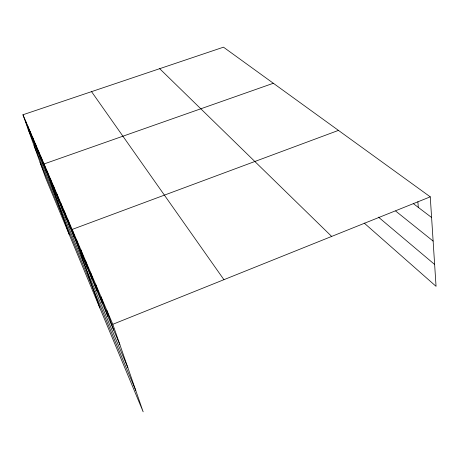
<?xml version="1.0" encoding="UTF-8"?>
<svg xmlns="http://www.w3.org/2000/svg" width="459" height="459" viewBox="0 0 459 459"><rect width="100%" height="100%" fill="white"/><g stroke="black" fill="none" stroke-linecap="round" stroke-linejoin="round"><path stroke-width="0.69" d="M430.261 196.848L223.481 47.179L22.95 114.761L45.78 178.299L143.162 411.821L112.816 324.289L430.261 196.848L436.05 286.324L364.211 223.091M338.455 130.396L72.138 229.443L99.832 307.909M273.346 83.268L44.047 163.955L69.189 234.434M413.341 203.624L431.598 217.503M395.641 211.031L433.124 241.078M378.44 217.124L434.639 264.459M159.68 68.684L331.668 236.425M91.542 91.645L223.923 279.68M22.95 114.761L112.816 324.289M28.119 129.157L119.856 344.6M34.092 145.778L127.866 367.699M40.094 162.48L135.784 390.534M35.389 143.77L40.903 159.17M32.721 137.539L38.16 152.727M30.145 131.538L35.515 146.519M27.66 125.749L32.962 140.529M25.262 120.16L30.501 134.745M50.22 178.35L56.101 194.863M47.07 171.006L52.877 187.289M41.052 156.961L46.703 172.796M38.166 150.242L43.748 165.854M64.191 210.922L70.382 228.41M60.473 202.253L66.584 219.494M56.916 193.95L62.946 210.939M53.496 185.987L59.452 202.74M76.389 239.351L82.827 257.637M68.075 219.976L74.347 237.722M90.423 272.084L97.124 291.207M85.517 260.637L92.127 279.479M80.841 249.742L87.371 268.297M101.026 296.801L107.899 316.509M95.587 284.127L102.374 303.537M106.758 310.169L113.717 330.176M417.879 201.788L418.292 207.393"/></g></svg>
